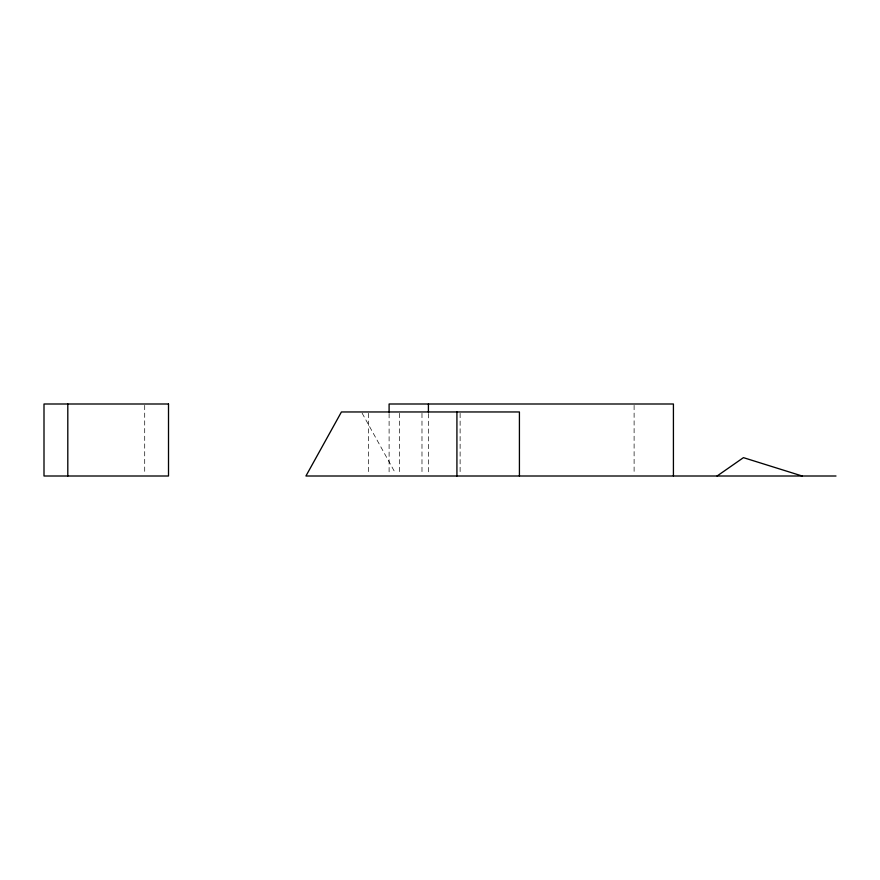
<?xml version="1.0" encoding="UTF-8"?>
<svg xmlns="http://www.w3.org/2000/svg" width="880" height="880" viewBox="0 0 880 880"><rect width="100%" height="100%" fill="white"/><g stroke="black" fill="none" stroke-linecap="round" stroke-linejoin="round"><path stroke-width="0.66" stroke-dasharray="4.4 3.3" d="M362.109 413.149L395.637 473.627M634.106 405.35L634.106 474.65M460.119 413.325L460.119 474.639M428.417 413.512L428.417 474.65M421.982 413.325L421.982 474.639M399.586 413.325L399.586 474.639M389.103 413.512L389.103 474.65M368.434 413.325L368.434 474.639M144.705 405.35L144.705 474.65"/><path stroke-width="1.32" d="M717.101 476.003L743.446 457.644L802.164 476.003M836 476.003L305.932 476.003L341.429 411.961L519.42 411.961L519.42 476.003M673.42 476.003L673.42 403.997L389.103 403.997L389.103 412.148M456.918 411.961L456.918 476.003M428.417 403.997L428.417 412.148M67.804 403.997L67.804 476.003M168.509 403.997L44 403.997L44 476.003L168.509 476.003L168.509 403.997"/></g></svg>
